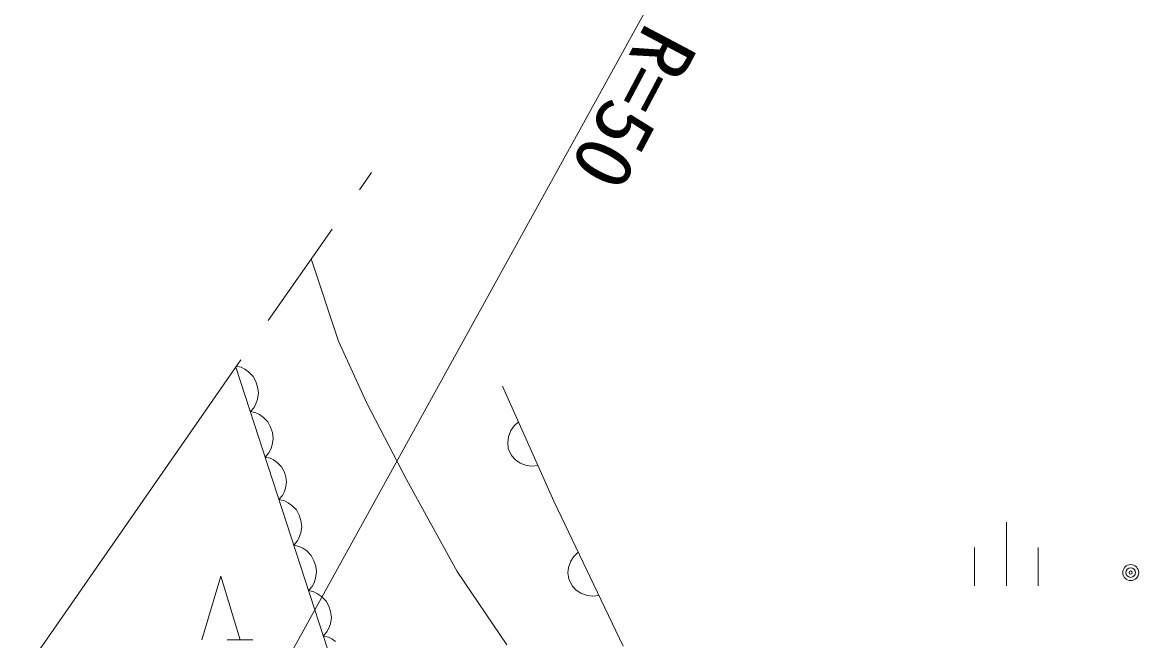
# Model space of a CAD drawing. Units: millimetres, scale not verified. Extents: x 40000 to 680000, y 20000 to 380000.
# Drawn here: x 69696 to 104692, y 287288 to 306669 of the extents above; entities that cross this region are included whole.
import ezdxf
from ezdxf.enums import TextEntityAlignment as Align

# ---------------------------------------------------------------- set-up
doc = ezdxf.new("R2010")
doc.units = ezdxf.units.MM
doc.header["$LTSCALE"] = 1000
doc.linetypes.add('CHAIN', pattern=[18.5, 12, -1.5, 3.5, -1.5])
for name, color, linetype, lineweight in [('M-BGD', 7, 'Continuous', 13), ('M-BMK', 2, 'CHAIN', 13), ('M-STR-HTXT', 7, 'Continuous', 13)]:
    doc.layers.add(name, color=color, linetype=linetype, lineweight=lineweight)
doc.styles.add('ＭＳ ゴシック', font='')
doc.styles.get('ＭＳ ゴシック').set_extended_font_data('MS Gothic')

msp = doc.modelspace()

# ---------------------------------------------------------------- linework, layer by layer
at = {"layer": 'M-BGD'}
for p, q in [((78754, 299257), (79609, 296678)), ((79609, 296678), (80495, 294729)), ((76554, 295856), (76384, 295895)), ((81386, 280487), (76394, 295864)), ((76668, 295798), (76554, 295856)), ((76790, 295712), (76668, 295798)), ((76932, 295569), (76790, 295712)), ((77016, 295407), (76932, 295569)), ((77071, 295235), (77016, 295407)), ((77068, 294856), (77098, 295055)), ((77098, 295055), (77071, 295235)), ((84749, 295267), (86363, 291657)), ((76962, 294601), (77020, 294714)), ((77020, 294714), (77068, 294856)), ((80495, 294729), (81736, 292337)), ((76847, 294469), (76962, 294601)), ((77018, 294429), (76847, 294469)), ((77131, 294372), (77018, 294429)), ((77254, 294285), (77131, 294372)), ((77395, 294142), (77254, 294285)), ((77479, 293980), (77395, 294142)), ((77534, 293809), (77479, 293980)), ((85110, 294018), (85009, 293875)), ((85249, 294147), (85110, 294018)), ((77531, 293429), (77562, 293628)), ((77562, 293628), (77534, 293809)), ((84934, 293677), (84913, 293503)), ((85009, 293875), (84934, 293677)), ((77425, 293174), (77483, 293287)), ((77483, 293287), (77531, 293429)), ((84913, 293503), (84931, 293314)), ((84931, 293314), (85029, 293095)), ((77310, 293042), (77425, 293174)), ((77469, 293005), (77310, 293042)), ((77575, 292951), (77469, 293005)), ((77690, 292871), (77575, 292951)), ((85029, 293095), (85158, 292955)), ((85158, 292955), (85301, 292855)), ((77821, 292737), (77690, 292871)), ((77900, 292586), (77821, 292737)), ((77952, 292426), (77900, 292586)), ((85301, 292855), (85499, 292779)), ((85499, 292779), (85673, 292758)), ((85673, 292758), (85862, 292777)), ((77949, 292072), (77977, 292258)), ((77977, 292258), (77952, 292426)), ((81736, 292337), (83330, 289457)), ((77850, 291834), (77904, 291939)), ((77904, 291939), (77949, 292072)), ((77742, 291710), (77850, 291834)), ((77913, 291671), (77742, 291710)), ((78026, 291613), (77913, 291671)), ((78149, 291527), (78026, 291613)), ((78290, 291384), (78149, 291527)), ((86363, 291657), (88529, 287112)), ((78374, 291222), (78290, 291384)), ((78430, 291050), (78374, 291222)), ((78427, 290671), (78457, 290870)), ((78457, 290870), (78430, 291050)), ((100544, 291003), (100544, 289003)), ((78320, 290416), (78378, 290529)), ((78378, 290529), (78427, 290671)), ((78206, 290284), (78320, 290416)), ((78376, 290244), (78206, 290284)), ((78489, 290187), (78376, 290244)), ((78612, 290100), (78489, 290187)), ((99544, 290203), (99544, 289003)), ((101544, 290203), (101544, 289003)), ((78753, 289957), (78612, 290100)), ((78837, 289795), (78753, 289957)), ((78893, 289624), (78837, 289795)), ((86889, 289784), (86819, 289584)), ((86986, 289930), (86889, 289784)), ((87123, 290062), (86986, 289930)), ((78890, 289244), (78920, 289443)), ((78920, 289443), (78893, 289624)), ((83330, 289457), (84881, 287154)), ((86819, 289584), (86802, 289410)), ((75320, 287313), (75920, 289313)), ((75920, 289313), (76520, 287313)), ((78784, 288989), (78841, 289102)), ((78841, 289102), (78890, 289244)), ((86802, 289410), (86825, 289222)), ((86825, 289222), (86928, 289005)), ((78669, 288857), (78784, 288989)), ((78839, 288818), (78669, 288857)), ((78953, 288760), (78839, 288818)), ((79075, 288674), (78953, 288760)), ((86928, 289005), (87060, 288869)), ((87060, 288869), (87206, 288772)), ((87206, 288772), (87406, 288701)), ((79216, 288530), (79075, 288674)), ((79301, 288368), (79216, 288530)), ((79356, 288197), (79301, 288368)), ((87406, 288701), (87580, 288684)), ((87580, 288684), (87768, 288708)), ((79383, 288016), (79356, 288197)), ((79247, 287562), (79305, 287676)), ((79305, 287676), (79353, 287817)), ((79353, 287817), (79383, 288016)), ((79132, 287430), (79247, 287562)), ((79291, 287394), (79132, 287430)), ((79397, 287340), (79291, 287394)), ((79511, 287259), (79397, 287340)), ((76120, 287313), (76920, 287313))]:
    msp.add_line(p, q, dxfattribs=at)
for radius in [250, 150, 50]:
    msp.add_circle((104442, 289422), radius, dxfattribs=at)
at = {"layer": 'M-BMK'}
msp.add_line((69696, 286236), (80639, 301966), dxfattribs=at)
at = {"layer": 'M-STR-HTXT'}
msp.add_line((89843, 308150), (75313, 281807), dxfattribs=at)

# ---------------------------------------------------------------- texts
at = {"layer": 'M-STR-HTXT', "style": 'ＭＳ ゴシック', "width": 1.05}
msp.add_text('R=50', height=1833, rotation=242.1, dxfattribs=at).set_placement((88791, 306982), align=Align.BOTTOM_LEFT)

doc.saveas('drawing.dxf')
